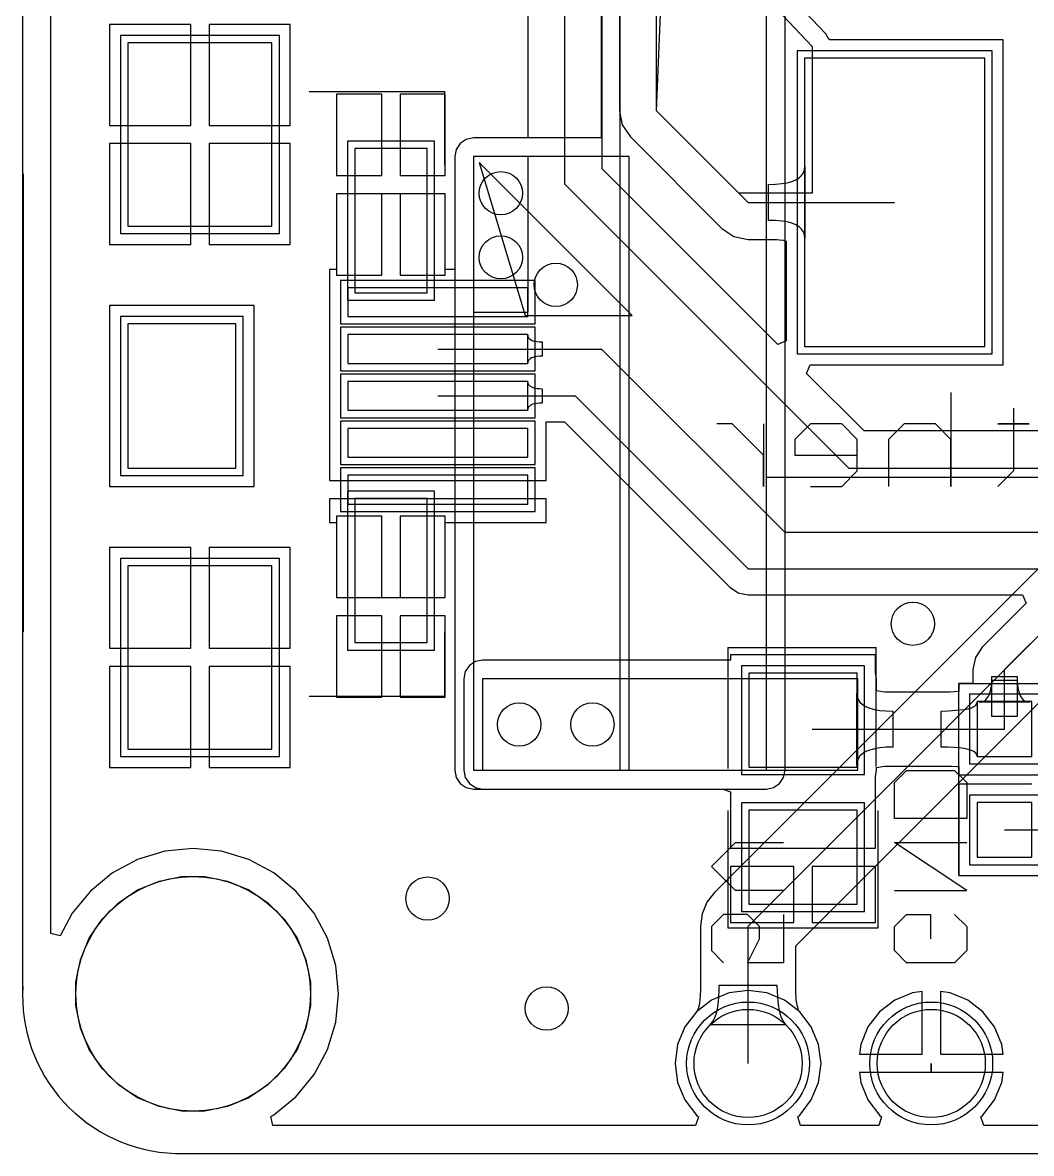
# Model space of a CAD drawing. Header units: millimetres. Extents: x 45 to 153, y 65 to 102.
# Drawn here: x 45.56 to 59.56, y 69.24 to 84.92 of the extents above; entities that cross this region are included whole.
import ezdxf

# ---------------------------------------------------------------- set-up
doc = ezdxf.new("R2010")
doc.units = ezdxf.units.MM
for name, color, linetype in [('BottomLayer', 5, 'Continuous'), ('BottomOverlay', 54, 'Continuous'), ('BottomSolder', 6, 'Continuous'), ('KeepOutLayer', 6, 'Continuous'), ('MultiLayer', 9, 'Continuous'), ('TopLayer', 1, 'Continuous'), ('TopOverlay', 2, 'Continuous'), ('TopPaste', 8, 'Continuous'), ('TopSolder', 216, 'Continuous')]:
    doc.layers.add(name, color=color, linetype=linetype)

# ---------------------------------------------------------------- blocks, each defined once
blk = doc.blocks.new('MICROUSB_5S_4')
at = {"layer": 'BottomLayer'}
for p, q in [((0.065, 3.65), (-2.475, 3.65)), ((-2.475, 3.65), (-2.475, 1.65)), ((0.065, 1.65), (0.065, 3.65)), ((7.315, 3.65), (4.775, 3.65)), ((4.775, 3.65), (4.775, 1.65)), ((7.315, 1.65), (7.315, 3.65)), ((-2.475, 1.65), (0.065, 1.65)), ((4.775, 1.65), (7.315, 1.65)), ((1, 0.5), (-1, 0.5)), ((-1, 0.5), (-1, -0.5)), ((1, -0.5), (1, 0.5)), ((5.85, 0.5), (3.85, 0.5)), ((3.85, 0.5), (3.85, -0.5)), ((5.85, -0.5), (5.85, 0.5)), ((-1, -0.5), (1, -0.5)), ((3.85, -0.5), (5.85, -0.5))]:
    blk.add_line(p, q, dxfattribs=at)
at = {"layer": 'MultiLayer'}
for p, q in [((0.065, 3.65), (-2.475, 3.65)), ((-2.475, 3.65), (-2.475, 1.65)), ((0.065, 1.65), (0.065, 3.65)), ((7.315, 3.65), (4.775, 3.65)), ((4.775, 3.65), (4.775, 1.65)), ((7.315, 1.65), (7.315, 3.65)), ((-2.475, 1.65), (0.065, 1.65)), ((4.775, 1.65), (7.315, 1.65)), ((1, 0.5), (-1, 0.5)), ((-1, 0.5), (-1, -0.5)), ((1, -0.5), (1, 0.5)), ((5.85, 0.5), (3.85, 0.5)), ((3.85, 0.5), (3.85, -0.5)), ((5.85, -0.5), (5.85, 0.5)), ((-1, -0.5), (1, -0.5)), ((3.85, -0.5), (5.85, -0.5))]:
    blk.add_line(p, q, dxfattribs=at)
at = {"layer": 'TopLayer'}
for p, q in [((0.065, 3.65), (-2.475, 3.65)), ((-2.475, 3.65), (-2.475, 1.65)), ((0.065, 1.65), (0.065, 3.65)), ((1.421, 3.65), (1.421, 2.15)), ((3.421, 3.65), (1.421, 3.65)), ((3.421, 2.15), (3.421, 3.65)), ((7.315, 3.65), (4.775, 3.65)), ((4.775, 3.65), (4.775, 1.65)), ((7.315, 1.65), (7.315, 3.65)), ((1.421, 2.15), (3.421, 2.15)), ((-2.475, 1.65), (0.065, 1.65)), ((4.775, 1.65), (7.315, 1.65)), ((1, 0.5), (-1, 0.5)), ((-1, 0.5), (-1, -0.5)), ((0.921, 0.6), (0.921, -1.9)), ((1.321, 0.6), (0.921, 0.6)), ((1, -0.5), (1, 0.5)), ((1.321, -1.9), (1.321, 0.6)), ((1.571, 0.6), (1.571, -1.9)), ((1.971, 0.6), (1.571, 0.6)), ((1.971, -1.9), (1.971, 0.6)), ((2.221, 0.6), (2.221, -1.9)), ((2.621, 0.6), (2.221, 0.6)), ((2.621, -1.9), (2.621, 0.6)), ((2.871, 0.6), (2.871, -1.9)), ((3.271, 0.6), (2.871, 0.6)), ((3.271, -1.9), (3.271, 0.6)), ((3.521, 0.6), (3.521, -1.9)), ((3.921, 0.6), (3.521, 0.6)), ((5.85, 0.5), (3.85, 0.5)), ((3.85, 0.5), (3.85, -0.5)), ((3.921, -1.9), (3.921, 0.6)), ((5.85, -0.5), (5.85, 0.5)), ((-1, -0.5), (1, -0.5)), ((3.85, -0.5), (5.85, -0.5)), ((0.921, -1.9), (1.321, -1.9)), ((1.571, -1.9), (1.971, -1.9)), ((2.221, -1.9), (2.621, -1.9)), ((2.871, -1.9), (3.271, -1.9)), ((3.521, -1.9), (3.921, -1.9))]:
    blk.add_line(p, q, dxfattribs=at)
at = {"layer": 'TopOverlay'}
for p, q in [((-0.852, 5.095), (5.498, 5.095)), ((-1.741, 1.133), (-1.741, -0.747)), ((6.641, 1.133), (6.641, -0.747)), ((-1.741, -0.747), (-0.852, -0.747)), ((5.625, -0.747), (6.641, -0.747))]:
    blk.add_line(p, q, dxfattribs=at)
at = {"layer": 'TopPaste'}
for p, q in [((1.421, 3.65), (1.421, 2.15)), ((3.421, 3.65), (1.421, 3.65)), ((3.421, 2.15), (3.421, 3.65)), ((1.421, 2.15), (3.421, 2.15)), ((0.921, 0.6), (0.921, -1.9)), ((1.321, 0.6), (0.921, 0.6)), ((1.321, -1.9), (1.321, 0.6)), ((1.571, 0.6), (1.571, -1.9)), ((1.971, 0.6), (1.571, 0.6)), ((1.971, -1.9), (1.971, 0.6)), ((2.221, 0.6), (2.221, -1.9)), ((2.621, 0.6), (2.221, 0.6)), ((2.621, -1.9), (2.621, 0.6)), ((2.871, 0.6), (2.871, -1.9)), ((3.271, 0.6), (2.871, 0.6)), ((3.271, -1.9), (3.271, 0.6)), ((3.521, 0.6), (3.521, -1.9)), ((3.921, 0.6), (3.521, 0.6)), ((3.921, -1.9), (3.921, 0.6)), ((0.921, -1.9), (1.321, -1.9)), ((1.571, -1.9), (1.971, -1.9)), ((2.221, -1.9), (2.621, -1.9)), ((2.871, -1.9), (3.271, -1.9)), ((3.521, -1.9), (3.921, -1.9))]:
    blk.add_line(p, q, dxfattribs=at)
at = {"layer": 'TopSolder'}
for p, q in [((0.167, 3.752), (-2.576, 3.752)), ((-2.576, 3.752), (-2.576, 1.548)), ((0.167, 1.548), (0.167, 3.752)), ((1.319, 3.752), (1.319, 2.048)), ((3.522, 3.752), (1.319, 3.752)), ((3.522, 2.048), (3.522, 3.752)), ((7.417, 3.752), (4.674, 3.752)), ((4.674, 3.752), (4.674, 1.548)), ((7.417, 1.548), (7.417, 3.752)), ((1.319, 2.048), (3.522, 2.048)), ((-2.576, 1.548), (0.167, 1.548)), ((4.674, 1.548), (7.417, 1.548)), ((0.819, 0.702), (0.819, -2.002)), ((1.422, 0.702), (0.819, 0.702)), ((1.422, -2.002), (1.422, 0.702)), ((1.469, 0.702), (1.469, -2.002)), ((2.072, 0.702), (1.469, 0.702)), ((2.072, -2.002), (2.072, 0.702)), ((2.119, 0.702), (2.119, -2.002)), ((2.722, 0.702), (2.119, 0.702)), ((2.722, -2.002), (2.722, 0.702)), ((2.769, 0.702), (2.769, -2.002)), ((3.372, 0.702), (2.769, 0.702)), ((3.372, -2.002), (3.372, 0.702)), ((3.419, 0.702), (3.419, -2.002)), ((4.022, 0.702), (3.419, 0.702)), ((4.022, -2.002), (4.022, 0.702)), ((1.102, 0.602), (-1.102, 0.602)), ((-1.102, 0.602), (-1.102, -0.602)), ((1.102, -0.602), (1.102, 0.602)), ((5.952, 0.602), (3.748, 0.602)), ((3.748, 0.602), (3.748, -0.602)), ((5.952, -0.602), (5.952, 0.602)), ((-1.102, -0.602), (1.102, -0.602)), ((3.748, -0.602), (5.952, -0.602)), ((0.819, -2.002), (1.422, -2.002)), ((1.469, -2.002), (2.072, -2.002)), ((2.119, -2.002), (2.722, -2.002)), ((2.769, -2.002), (3.372, -2.002)), ((3.419, -2.002), (4.022, -2.002))]:
    blk.add_line(p, q, dxfattribs=at)
blk = doc.blocks.new('R0603_18')
at = {"layer": 'TopLayer'}
for p, q in [((-1.079, 0.381), (-1.079, -0.381)), ((-0.317, 0.381), (-1.079, 0.381)), ((-0.317, -0.381), (-0.317, 0.381)), ((0.317, 0.381), (0.317, -0.381)), ((1.079, 0.381), (0.317, 0.381)), ((1.079, -0.381), (1.079, 0.381)), ((-1.079, -0.381), (-0.317, -0.381)), ((0.317, -0.381), (1.079, -0.381))]:
    blk.add_line(p, q, dxfattribs=at)
at = {"layer": 'TopOverlay'}
for p, q in [((-1.333, 0.635), (-1.333, -0.635)), ((-1.333, 0.635), (1.333, 0.635)), ((1.333, 0.635), (1.333, -0.635)), ((-1.333, -0.635), (1.333, -0.635))]:
    blk.add_line(p, q, dxfattribs=at)
at = {"layer": 'TopPaste'}
for p, q in [((-1.079, 0.381), (-1.079, -0.381)), ((-0.317, 0.381), (-1.079, 0.381)), ((-0.317, -0.381), (-0.317, 0.381)), ((0.317, 0.381), (0.317, -0.381)), ((1.079, 0.381), (0.317, 0.381)), ((1.079, -0.381), (1.079, 0.381)), ((-1.079, -0.381), (-0.317, -0.381)), ((0.317, -0.381), (1.079, -0.381))]:
    blk.add_line(p, q, dxfattribs=at)
at = {"layer": 'TopSolder'}
for p, q in [((-1.181, 0.483), (-1.181, -0.483)), ((-0.216, 0.483), (-1.181, 0.483)), ((-0.216, -0.483), (-0.216, 0.483)), ((0.216, 0.483), (0.216, -0.483)), ((1.181, 0.483), (0.216, 0.483)), ((1.181, -0.483), (1.181, 0.483)), ((-1.181, -0.483), (-0.216, -0.483)), ((0.216, -0.483), (1.181, -0.483))]:
    blk.add_line(p, q, dxfattribs=at)
blk = doc.blocks.new('HDR1X10_35')
at = {"layer": 'BottomLayer'}
for p, q in [((-0.75, 0.75), (-0.75, -0.75)), ((0.75, 0.75), (-0.75, 0.75)), ((0.75, -0.75), (0.75, 0.75)), ((-0.75, -0.75), (0.75, -0.75))]:
    blk.add_line(p, q, dxfattribs=at)
for centre in [(2.54, 0), (5.08, 0), (7.62, 0), (10.16, 0), (12.7, 0), (15.24, 0), (17.78, 0), (20.32, 0), (22.86, 0)]:
    blk.add_circle(centre, 0.75, dxfattribs=at)
at = {"layer": 'BottomSolder'}
for p, q in [((-0.852, 0.852), (-0.852, -0.852)), ((0.852, 0.852), (-0.852, 0.852)), ((0.852, -0.852), (0.852, 0.852)), ((-0.852, -0.852), (0.852, -0.852))]:
    blk.add_line(p, q, dxfattribs=at)
for centre in [(2.54, 0), (5.08, 0), (7.62, 0), (10.16, 0), (12.7, 0), (15.24, 0), (17.78, 0), (20.32, 0), (22.86, 0)]:
    blk.add_circle(centre, 0.852, dxfattribs=at)
at = {"layer": 'MultiLayer'}
for p, q in [((-0.75, 0.75), (-0.75, -0.75)), ((0.75, 0.75), (-0.75, 0.75)), ((0.75, -0.75), (0.75, 0.75)), ((-0.75, -0.75), (0.75, -0.75))]:
    blk.add_line(p, q, dxfattribs=at)
for centre in [(2.54, 0), (5.08, 0), (7.62, 0), (10.16, 0), (12.7, 0), (15.24, 0), (17.78, 0), (20.32, 0), (22.86, 0)]:
    blk.add_circle(centre, 0.75, dxfattribs=at)
at = {"layer": 'TopLayer'}
for p, q in [((-0.75, 0.75), (-0.75, -0.75)), ((0.75, 0.75), (-0.75, 0.75)), ((0.75, -0.75), (0.75, 0.75)), ((-0.75, -0.75), (0.75, -0.75))]:
    blk.add_line(p, q, dxfattribs=at)
for centre in [(2.54, 0), (5.08, 0), (7.62, 0), (10.16, 0), (12.7, 0), (15.24, 0), (17.78, 0), (20.32, 0), (22.86, 0)]:
    blk.add_circle(centre, 0.75, dxfattribs=at)
at = {"layer": 'TopSolder'}
for p, q in [((-0.852, 0.852), (-0.852, -0.852)), ((0.852, 0.852), (-0.852, 0.852)), ((0.852, -0.852), (0.852, 0.852)), ((-0.852, -0.852), (0.852, -0.852))]:
    blk.add_line(p, q, dxfattribs=at)
for centre in [(2.54, 0), (5.08, 0), (7.62, 0), (10.16, 0), (12.7, 0), (15.24, 0), (17.78, 0), (20.32, 0), (22.86, 0)]:
    blk.add_circle(centre, 0.852, dxfattribs=at)
blk = doc.blocks.new('INTRODUCTOR_1R0_42')
at = {"layer": 'TopLayer'}
for p, q in [((-1.25, 2), (-1.25, -2)), ((1.25, 2), (-1.25, 2)), ((1.25, -2), (1.25, 2)), ((3.45, 2), (3.45, -2)), ((5.95, 2), (3.45, 2)), ((5.95, -2), (5.95, 2)), ((-1.25, -2), (1.25, -2)), ((3.45, -2), (5.95, -2))]:
    blk.add_line(p, q, dxfattribs=at)
at = {"layer": 'TopOverlay'}
for p, q in [((-1.778, 3.81), (6.35, 3.81)), ((-1.778, -3.81), (-1.778, 3.81)), ((6.35, -3.81), (6.35, 3.81)), ((-1.778, -3.81), (6.35, -3.81))]:
    blk.add_line(p, q, dxfattribs=at)
at = {"layer": 'TopPaste'}
for p, q in [((-1.25, 2), (-1.25, -2)), ((1.25, 2), (-1.25, 2)), ((1.25, -2), (1.25, 2)), ((3.45, 2), (3.45, -2)), ((5.95, 2), (3.45, 2)), ((5.95, -2), (5.95, 2)), ((-1.25, -2), (1.25, -2)), ((3.45, -2), (5.95, -2))]:
    blk.add_line(p, q, dxfattribs=at)
at = {"layer": 'TopSolder'}
for p, q in [((-1.352, 2.102), (-1.352, -2.102)), ((1.352, 2.102), (-1.352, 2.102)), ((1.352, -2.102), (1.352, 2.102)), ((3.348, 2.102), (3.348, -2.102)), ((6.052, 2.102), (3.348, 2.102)), ((6.052, -2.102), (6.052, 2.102)), ((-1.352, -2.102), (1.352, -2.102)), ((3.348, -2.102), (6.052, -2.102))]:
    blk.add_line(p, q, dxfattribs=at)
blk = doc.blocks.new('C0805_51')
at = {"layer": 'TopLayer'}
for p, q in [((-0.3, 0.75), (-1.6, 0.75)), ((-1.6, 0.75), (-1.6, -0.75)), ((-0.3, -0.75), (-0.3, 0.75)), ((1.6, 0.75), (0.3, 0.75)), ((0.3, 0.75), (0.3, -0.75)), ((1.6, -0.75), (1.6, 0.75)), ((-1.6, -0.75), (-0.3, -0.75)), ((0.3, -0.75), (1.6, -0.75))]:
    blk.add_line(p, q, dxfattribs=at)
at = {"layer": 'TopOverlay'}
for p, q in [((-0.305, 1.041), (-1.93, 1.041)), ((-1.93, 1.041), (-1.93, -1.041)), ((1.956, 1.041), (0.279, 1.041)), ((1.956, 1.041), (1.956, -1.016)), ((-1.93, -1.041), (-0.305, -1.041)), ((0.305, -1.016), (1.956, -1.016))]:
    blk.add_line(p, q, dxfattribs=at)
at = {"layer": 'TopPaste'}
for p, q in [((-0.3, 0.75), (-1.6, 0.75)), ((-1.6, 0.75), (-1.6, -0.75)), ((-0.3, -0.75), (-0.3, 0.75)), ((1.6, 0.75), (0.3, 0.75)), ((0.3, 0.75), (0.3, -0.75)), ((1.6, -0.75), (1.6, 0.75)), ((-1.6, -0.75), (-0.3, -0.75)), ((0.3, -0.75), (1.6, -0.75))]:
    blk.add_line(p, q, dxfattribs=at)
at = {"layer": 'TopSolder'}
for p, q in [((-0.198, 0.852), (-1.702, 0.852)), ((-1.702, 0.852), (-1.702, -0.852)), ((-0.198, -0.852), (-0.198, 0.852)), ((1.702, 0.852), (0.198, 0.852)), ((0.198, 0.852), (0.198, -0.852)), ((1.702, -0.852), (1.702, 0.852)), ((-1.702, -0.852), (-0.198, -0.852)), ((0.198, -0.852), (1.702, -0.852))]:
    blk.add_line(p, q, dxfattribs=at)

msp = doc.modelspace()

# ---------------------------------------------------------------- linework, layer by layer
at = {"layer": 'BottomLayer'}
for p, q in [((45.956, 72.285), (45.956, 98.48)), ((53.589, 96.139), (53.589, 83.317)), ((53.848, 96.139), (53.848, 74.549)), ((55.88, 74.549), (55.88, 96.139)), ((56.139, 74.549), (56.139, 86.696)), ((47.896, 84.888), (46.769, 84.888)), ((46.769, 84.888), (46.769, 83.491)), ((47.896, 83.491), (47.896, 84.888)), ((49.277, 84.888), (48.15, 84.888)), ((48.15, 84.888), (48.15, 83.491)), ((49.277, 83.491), (49.277, 84.888)), ((50.546, 83.923), (49.919, 83.923)), ((49.919, 83.923), (49.919, 82.796)), ((50.546, 82.796), (50.546, 83.923)), ((51.427, 83.923), (50.8, 83.923)), ((50.8, 83.923), (50.8, 82.796)), ((51.427, 82.796), (51.427, 83.923)), ((46.769, 83.491), (47.896, 83.491)), ((48.15, 83.491), (49.277, 83.491)), ((51.717, 83.297), (51.633, 83.241)), ((51.816, 83.317), (51.717, 83.297)), ((53.589, 83.317), (51.816, 83.317)), ((47.896, 83.237), (46.769, 83.237)), ((46.769, 83.237), (46.769, 81.84)), ((47.896, 81.84), (47.896, 83.237)), ((49.277, 83.237), (48.15, 83.237)), ((48.15, 83.237), (48.15, 81.84)), ((49.277, 81.84), (49.277, 83.237)), ((51.577, 83.157), (51.557, 83.058)), ((51.633, 83.241), (51.577, 83.157)), ((51.557, 83.058), (51.557, 74.549)), ((51.816, 83.058), (51.816, 74.549)), ((53.975, 83.058), (51.816, 83.058)), ((53.975, 74.549), (53.975, 83.058)), ((49.919, 82.796), (50.546, 82.796)), ((50.8, 82.796), (51.427, 82.796)), ((50.546, 82.542), (49.919, 82.542)), ((49.919, 82.542), (49.919, 81.415)), ((50.546, 81.415), (50.546, 82.542)), ((51.427, 82.542), (50.8, 82.542)), ((50.8, 82.542), (50.8, 81.415)), ((51.427, 81.415), (51.427, 82.542)), ((46.769, 81.84), (47.896, 81.84)), ((48.15, 81.84), (49.277, 81.84)), ((49.919, 81.415), (50.546, 81.415)), ((50.8, 81.415), (51.427, 81.415)), ((60.748, 78.444), (55.16, 72.856)), ((50.546, 78.073), (49.919, 78.073)), ((49.919, 78.073), (49.919, 76.946)), ((50.546, 76.946), (50.546, 78.073)), ((51.427, 78.073), (50.8, 78.073)), ((50.8, 78.073), (50.8, 76.946)), ((51.427, 76.946), (51.427, 78.073)), ((55.626, 72.39), (61.214, 77.978)), ((47.896, 77.638), (46.769, 77.638)), ((46.769, 77.638), (46.769, 76.241)), ((47.896, 76.241), (47.896, 77.638)), ((49.277, 77.638), (48.15, 77.638)), ((48.15, 77.638), (48.15, 76.241)), ((49.277, 76.241), (49.277, 77.638)), ((56.286, 72.117), (61.487, 77.318)), ((49.919, 76.946), (50.546, 76.946)), ((50.8, 76.946), (51.427, 76.946)), ((50.546, 76.692), (49.919, 76.692)), ((49.919, 76.692), (49.919, 75.565)), ((50.546, 75.565), (50.546, 76.692)), ((51.427, 76.692), (50.8, 76.692)), ((50.8, 76.692), (50.8, 75.565)), ((51.427, 75.565), (51.427, 76.692)), ((46.769, 76.241), (47.896, 76.241)), ((48.15, 76.241), (49.277, 76.241)), ((47.896, 75.987), (46.769, 75.987)), ((46.769, 75.987), (46.769, 74.59)), ((47.896, 74.59), (47.896, 75.987)), ((49.277, 75.987), (48.15, 75.987)), ((48.15, 75.987), (48.15, 74.59)), ((49.277, 74.59), (49.277, 75.987)), ((49.919, 75.565), (50.546, 75.565)), ((50.8, 75.565), (51.427, 75.565)), ((46.769, 74.59), (47.896, 74.59)), ((48.15, 74.59), (49.277, 74.59)), ((51.557, 74.549), (51.577, 74.45)), ((51.816, 74.549), (53.975, 74.549)), ((53.848, 74.549), (55.88, 74.549)), ((56.119, 74.45), (56.139, 74.549)), ((51.577, 74.45), (51.633, 74.366)), ((51.633, 74.366), (51.717, 74.31)), ((51.717, 74.31), (51.816, 74.29)), ((55.88, 74.29), (55.979, 74.31)), ((55.979, 74.31), (56.063, 74.366)), ((56.063, 74.366), (56.119, 74.45)), ((51.816, 74.29), (55.88, 74.29)), ((47.536, 73.428), (47.158, 73.313)), ((47.93, 73.467), (47.536, 73.428)), ((48.323, 73.428), (47.93, 73.467)), ((48.701, 73.313), (48.323, 73.428)), ((47.158, 73.313), (46.81, 73.127)), ((49.05, 73.127), (48.701, 73.313)), ((46.81, 73.127), (46.504, 72.876)), ((49.356, 72.876), (49.05, 73.127)), ((46.504, 72.876), (46.253, 72.57)), ((49.606, 72.57), (49.356, 72.876)), ((55.16, 72.856), (55.055, 72.72)), ((55.055, 72.72), (54.989, 72.561)), ((46.253, 72.57), (46.083, 72.253)), ((49.793, 72.222), (49.606, 72.57)), ((54.989, 72.561), (54.966, 72.39)), ((46.083, 72.253), (45.956, 72.285)), ((54.966, 72.39), (54.966, 71.528)), ((55.626, 70.485), (55.626, 72.39)), ((49.907, 71.844), (49.793, 72.222)), ((56.286, 71.528), (56.286, 72.117)), ((49.946, 71.45), (49.907, 71.844)), ((54.966, 71.498), (54.957, 71.367)), ((54.966, 71.528), (54.966, 71.498)), ((55.215, 71.341), (55.225, 71.487)), ((55.225, 71.487), (55.226, 71.569)), ((55.226, 71.569), (56.026, 71.569)), ((56.026, 71.569), (56.027, 71.487)), ((56.027, 71.487), (56.037, 71.341)), ((56.286, 71.498), (56.286, 71.528)), ((56.295, 71.367), (56.286, 71.498)), ((49.907, 71.057), (49.946, 71.45)), ((54.957, 71.367), (54.95, 71.319)), ((55.206, 71.277), (55.215, 71.341)), ((56.037, 71.341), (56.046, 71.277)), ((56.302, 71.319), (56.295, 71.367)), ((57.66, 71.362), (57.45, 71.201)), ((57.904, 71.463), (57.66, 71.362)), ((58.039, 71.481), (57.904, 71.463)), ((58.039, 70.612), (58.039, 71.481)), ((58.428, 71.463), (58.293, 71.481)), ((58.293, 71.481), (58.293, 70.612)), ((58.672, 71.362), (58.428, 71.463)), ((58.882, 71.201), (58.672, 71.362)), ((54.91, 71.201), (54.749, 70.991)), ((54.919, 71.208), (54.91, 71.201)), ((54.925, 71.22), (54.919, 71.208)), ((54.933, 71.244), (54.925, 71.22)), ((54.942, 71.277), (54.933, 71.244)), ((54.95, 71.319), (54.942, 71.277)), ((55.181, 71.167), (55.195, 71.219)), ((55.195, 71.219), (55.206, 71.277)), ((56.046, 71.277), (56.057, 71.219)), ((56.057, 71.219), (56.071, 71.167)), ((56.31, 71.277), (56.302, 71.319)), ((56.319, 71.244), (56.31, 71.277)), ((56.327, 71.22), (56.319, 71.244)), ((56.333, 71.208), (56.327, 71.22)), ((56.342, 71.201), (56.333, 71.208)), ((56.503, 70.991), (56.342, 71.201)), ((57.45, 71.201), (57.289, 70.991)), ((59.043, 70.991), (58.882, 71.201)), ((49.793, 70.679), (49.907, 71.057)), ((55.101, 71.021), (55.125, 71.048)), ((56.151, 71.021), (55.101, 71.021)), ((55.125, 71.048), (55.146, 71.082)), ((55.146, 71.082), (55.165, 71.121)), ((55.165, 71.121), (55.181, 71.167)), ((56.071, 71.167), (56.087, 71.121)), ((56.087, 71.121), (56.106, 71.082)), ((56.106, 71.082), (56.127, 71.048)), ((56.127, 71.048), (56.151, 71.021)), ((54.749, 70.991), (54.648, 70.747)), ((56.604, 70.747), (56.503, 70.991)), ((57.289, 70.991), (57.188, 70.747)), ((59.144, 70.747), (59.043, 70.991)), ((54.648, 70.747), (54.613, 70.485)), ((56.639, 70.485), (56.604, 70.747)), ((57.188, 70.747), (57.17, 70.612)), ((59.162, 70.612), (59.144, 70.747)), ((49.606, 70.33), (49.793, 70.679)), ((57.17, 70.612), (58.039, 70.612)), ((58.293, 70.612), (59.162, 70.612)), ((54.613, 70.485), (54.648, 70.223)), ((56.604, 70.223), (56.639, 70.485)), ((49.356, 70.024), (49.606, 70.33)), ((58.166, 70.358), (57.17, 70.358)), ((57.17, 70.358), (57.188, 70.223)), ((59.162, 70.358), (58.166, 70.358)), ((59.144, 70.223), (59.162, 70.358)), ((54.648, 70.223), (54.749, 69.979)), ((56.503, 69.979), (56.604, 70.223)), ((57.188, 70.223), (57.289, 69.979)), ((59.043, 69.979), (59.144, 70.223)), ((49.05, 69.774), (49.356, 70.024)), ((54.749, 69.979), (54.91, 69.769)), ((56.342, 69.769), (56.503, 69.979)), ((57.289, 69.979), (57.45, 69.769)), ((58.882, 69.769), (59.043, 69.979)), ((49.006, 69.75), (49.05, 69.774)), ((54.91, 69.769), (54.938, 69.747)), ((56.314, 69.747), (56.342, 69.769)), ((57.45, 69.769), (57.478, 69.747)), ((58.854, 69.747), (58.882, 69.769)), ((49.037, 69.627), (49.006, 69.75)), ((54.898, 69.627), (49.037, 69.627)), ((54.938, 69.747), (54.898, 69.627)), ((56.354, 69.627), (56.314, 69.747)), ((57.438, 69.627), (56.354, 69.627)), ((57.478, 69.747), (57.438, 69.627)), ((58.894, 69.627), (58.854, 69.747)), ((59.978, 69.627), (58.894, 69.627))]:
    msp.add_line(p, q, dxfattribs=at)
for centre in [(52.197, 82.55), (52.197, 81.661), (52.959, 81.28), (57.912, 76.581), (52.451, 75.184), (53.467, 75.184), (51.181, 72.771), (52.832, 71.247)]:
    msp.add_circle(centre, 0.3, dxfattribs=at)
at = {"layer": 'BottomOverlay'}
for p, q in [((58.44, 79.786), (58.44, 78.486)), ((59.306, 79.569), (59.306, 79.352)), ((55.407, 79.352), (55.191, 79.352)), ((55.624, 79.136), (55.407, 79.352)), ((55.841, 79.352), (55.841, 78.486)), ((56.49, 79.352), (56.274, 79.136)), ((56.924, 79.352), (56.49, 79.352)), ((57.14, 79.136), (56.924, 79.352)), ((57.79, 79.352), (57.573, 79.136)), ((58.223, 79.352), (57.79, 79.352)), ((58.44, 79.136), (58.223, 79.352)), ((59.523, 79.352), (59.09, 79.352)), ((59.09, 79.352), (59.306, 79.352)), ((59.306, 79.352), (59.523, 79.352)), ((59.306, 79.352), (59.306, 78.703)), ((55.841, 78.919), (55.624, 79.136)), ((56.274, 79.136), (56.274, 78.919)), ((57.14, 78.703), (57.14, 79.136)), ((57.573, 79.136), (57.573, 78.486)), ((58.44, 78.486), (58.44, 79.136)), ((55.841, 78.486), (55.841, 78.919)), ((56.274, 78.919), (57.14, 78.919)), ((56.924, 78.486), (57.14, 78.703)), ((59.306, 78.703), (59.09, 78.486)), ((56.49, 78.486), (56.924, 78.486)), ((57.658, 74.381), (57.825, 74.548)), ((57.825, 74.548), (58.491, 74.548)), ((58.491, 74.548), (58.658, 74.381)), ((57.658, 73.881), (57.658, 74.381)), ((58.658, 74.381), (58.658, 73.881)), ((58.658, 73.881), (57.658, 73.881)), ((55.118, 73.215), (55.451, 73.548)), ((55.451, 73.548), (56.118, 73.548)), ((58.658, 72.882), (57.658, 73.548)), ((57.658, 73.548), (58.658, 73.548)), ((55.451, 72.882), (55.118, 73.215)), ((56.118, 72.882), (55.451, 72.882)), ((57.658, 72.882), (58.658, 72.882)), ((55.285, 72.548), (55.118, 72.382)), ((55.618, 72.548), (55.285, 72.548)), ((55.784, 72.382), (55.618, 72.548)), ((56.118, 72.548), (56.118, 71.882)), ((57.658, 72.382), (57.825, 72.548)), ((57.825, 72.548), (58.158, 72.548)), ((58.158, 72.548), (58.158, 72.215)), ((58.491, 72.548), (58.658, 72.382)), ((55.118, 72.382), (55.118, 72.049)), ((55.784, 72.215), (55.784, 72.382)), ((57.658, 72.049), (57.658, 72.382)), ((58.658, 72.382), (58.658, 72.049)), ((55.618, 71.882), (55.784, 72.215)), ((55.118, 72.049), (55.285, 71.882)), ((57.825, 71.882), (57.658, 72.049)), ((58.658, 72.049), (58.491, 71.882)), ((56.118, 71.882), (55.618, 71.882)), ((58.491, 71.882), (57.825, 71.882))]:
    msp.add_line(p, q, dxfattribs=at)
at = {"layer": 'KeepOutLayer'}
for p, q in [((45.568, 71.399), (45.568, 99.387)), ((47.678, 69.238), (61.468, 69.238))]:
    msp.add_line(p, q, dxfattribs=at)
msp.add_circle((47.93, 71.45), 1.626, dxfattribs=at)
msp.add_arc((47.752, 71.425), 2.188, 176.6822, 268.0694, dxfattribs=at)
at = {"layer": 'MultiLayer'}
for p, q in [((47.456, 73.013), (47.77, 73.076)), ((47.77, 73.076), (47.93, 73.076)), ((47.93, 73.076), (48.09, 73.076)), ((48.09, 73.076), (48.404, 73.013)), ((47.16, 72.891), (47.456, 73.013)), ((48.404, 73.013), (48.7, 72.891)), ((46.894, 72.713), (47.16, 72.891)), ((48.7, 72.891), (48.966, 72.713)), ((46.667, 72.486), (46.894, 72.713)), ((48.966, 72.713), (49.192, 72.486)), ((46.489, 72.22), (46.667, 72.486)), ((49.192, 72.486), (49.37, 72.22)), ((46.367, 71.924), (46.489, 72.22)), ((49.37, 72.22), (49.493, 71.924)), ((46.304, 71.61), (46.367, 71.924)), ((49.493, 71.924), (49.555, 71.61)), ((46.304, 71.45), (46.304, 71.61)), ((49.555, 71.61), (49.555, 71.45)), ((46.304, 71.29), (46.304, 71.45)), ((49.555, 71.45), (49.555, 71.29)), ((46.367, 70.976), (46.304, 71.29)), ((49.555, 71.29), (49.493, 70.976)), ((46.489, 70.68), (46.367, 70.976)), ((49.493, 70.976), (49.37, 70.68)), ((46.667, 70.414), (46.489, 70.68)), ((49.37, 70.68), (49.192, 70.414)), ((46.894, 70.188), (46.667, 70.414)), ((49.192, 70.414), (48.966, 70.188)), ((47.16, 70.01), (46.894, 70.188)), ((48.966, 70.188), (48.7, 70.01)), ((47.456, 69.887), (47.16, 70.01)), ((48.7, 70.01), (48.404, 69.887)), ((47.77, 69.825), (47.456, 69.887)), ((47.93, 69.825), (47.77, 69.825)), ((47.93, 69.825), (47.93, 69.825)), ((48.09, 69.825), (47.93, 69.825)), ((48.404, 69.887), (48.09, 69.825))]:
    msp.add_line(p, q, dxfattribs=at)
for centre in [(52.197, 82.55), (52.197, 81.661), (52.959, 81.28), (57.912, 76.581), (52.451, 75.184), (53.467, 75.184), (51.181, 72.771), (52.832, 71.247)]:
    msp.add_circle(centre, 0.3, dxfattribs=at)
at = {"layer": 'TopLayer'}
for p, q in [((53.086, 82.677), (53.086, 88.059)), ((54.356, 83.693), (54.356, 88.059)), ((45.956, 72.285), (45.956, 87.122)), ((52.572, 86.72), (52.572, 83.317)), ((53.6, 82.89), (53.6, 86.795)), ((53.842, 86.72), (53.842, 83.693)), ((54.356, 83.693), (54.483, 86.741)), ((54.483, 86.741), (56.515, 84.582)), ((56.704, 84.759), (54.898, 86.678)), ((47.896, 84.888), (46.769, 84.888)), ((46.769, 84.888), (46.769, 83.491)), ((47.896, 83.491), (47.896, 84.888)), ((49.277, 84.888), (48.15, 84.888)), ((48.15, 84.888), (48.15, 83.491)), ((49.277, 83.491), (49.277, 84.888)), ((56.728, 84.72), (56.704, 84.759)), ((56.754, 84.681), (56.728, 84.72)), ((56.755, 84.677), (56.754, 84.681)), ((59.162, 84.677), (56.755, 84.677)), ((56.755, 84.677), (56.755, 84.677)), ((59.162, 80.169), (59.162, 84.677)), ((56.515, 84.582), (56.515, 82.55)), ((50.546, 83.923), (49.919, 83.923)), ((49.919, 83.923), (49.919, 82.796)), ((50.546, 82.796), (50.546, 83.923)), ((51.427, 83.923), (50.8, 83.923)), ((50.8, 83.923), (50.8, 82.796)), ((51.427, 82.796), (51.427, 83.923)), ((53.842, 83.693), (53.881, 83.496)), ((54.356, 83.693), (55.626, 82.423)), ((55.499, 82.55), (54.356, 83.693)), ((46.769, 83.491), (47.896, 83.491)), ((48.15, 83.491), (49.277, 83.491)), ((53.881, 83.496), (53.993, 83.33)), ((51.717, 83.297), (51.633, 83.241)), ((51.816, 83.317), (51.717, 83.297)), ((52.572, 83.317), (51.816, 83.317)), ((53.993, 83.33), (55.263, 82.06)), ((47.896, 83.237), (46.769, 83.237)), ((46.769, 83.237), (46.769, 81.84)), ((47.896, 81.84), (47.896, 83.237)), ((49.277, 83.237), (48.15, 83.237)), ((48.15, 83.237), (48.15, 81.84)), ((49.277, 81.84), (49.277, 83.237)), ((51.577, 83.157), (51.557, 83.058)), ((51.633, 83.241), (51.577, 83.157)), ((51.557, 83.058), (51.557, 81.494)), ((51.816, 83.058), (51.816, 80.899)), ((52.578, 83.058), (51.816, 83.058)), ((51.898, 82.976), (52.534, 80.854)), ((54.02, 80.854), (51.898, 82.976)), ((52.578, 80.899), (52.578, 83.058)), ((49.919, 82.796), (50.546, 82.796)), ((50.8, 82.796), (51.427, 82.796)), ((56.037, 80.453), (53.6, 82.89)), ((56.334, 82.763), (56.369, 82.795)), ((56.369, 82.795), (56.394, 82.833)), ((56.394, 82.833), (56.409, 82.875)), ((56.409, 82.875), (56.414, 82.923)), ((56.414, 82.923), (56.414, 81.923)), ((53.086, 82.677), (57.023, 78.74)), ((55.911, 82.673), (56.007, 82.675)), ((55.911, 82.173), (55.911, 82.673)), ((56.007, 82.675), (56.092, 82.683)), ((56.092, 82.683), (56.168, 82.695)), ((56.168, 82.695), (56.233, 82.713)), ((56.233, 82.713), (56.288, 82.735)), ((56.288, 82.735), (56.334, 82.763)), ((50.673, 82.542), (49.919, 82.542)), ((49.919, 82.542), (49.919, 81.494)), ((51.427, 82.542), (50.673, 82.542)), ((51.427, 81.494), (51.427, 82.542)), ((56.515, 82.55), (55.499, 82.55)), ((55.626, 82.423), (57.658, 82.423)), ((56.007, 82.171), (55.911, 82.173)), ((56.092, 82.163), (56.007, 82.171)), ((56.168, 82.151), (56.092, 82.163)), ((56.233, 82.133), (56.168, 82.151)), ((55.263, 82.06), (55.429, 81.948)), ((56.288, 82.111), (56.233, 82.133)), ((56.334, 82.083), (56.288, 82.111)), ((56.369, 82.051), (56.334, 82.083)), ((56.394, 82.013), (56.369, 82.051)), ((56.409, 81.971), (56.394, 82.013)), ((46.769, 81.84), (47.896, 81.84)), ((48.15, 81.84), (49.277, 81.84)), ((55.429, 81.948), (55.626, 81.909)), ((55.626, 81.909), (56.023, 81.909)), ((56.023, 81.909), (56.06, 81.906)), ((56.06, 81.906), (56.113, 81.897)), ((56.113, 81.897), (56.15, 81.887)), ((56.15, 81.887), (56.154, 81.886)), ((56.154, 81.886), (56.154, 80.502)), ((56.414, 81.923), (56.409, 81.971)), ((49.919, 81.494), (49.819, 81.494)), ((49.819, 81.494), (49.819, 80.586)), ((51.557, 81.494), (51.427, 81.494)), ((48.777, 80.994), (46.769, 80.994)), ((46.769, 80.994), (46.769, 78.486)), ((48.777, 78.486), (48.777, 80.994)), ((51.816, 80.899), (52.578, 80.899)), ((52.534, 80.854), (54.02, 80.854)), ((49.819, 80.586), (49.819, 79.936)), ((52.57, 80.193), (52.57, 80.587)), ((52.57, 80.587), (52.572, 80.568)), ((52.572, 80.568), (52.578, 80.552)), ((52.578, 80.552), (52.588, 80.537)), ((52.588, 80.537), (52.602, 80.525)), ((52.602, 80.525), (52.62, 80.514)), ((52.62, 80.514), (52.642, 80.505)), ((52.642, 80.505), (52.668, 80.499)), ((52.668, 80.499), (52.698, 80.494)), ((52.698, 80.494), (52.732, 80.491)), ((52.732, 80.491), (52.77, 80.49)), ((52.77, 80.49), (52.77, 80.29)), ((56.154, 80.502), (56.037, 80.453)), ((51.323, 80.39), (53.595, 80.39)), ((52.62, 80.266), (52.602, 80.255)), ((52.642, 80.274), (52.62, 80.266)), ((52.668, 80.281), (52.642, 80.274)), ((52.698, 80.286), (52.668, 80.281)), ((52.732, 80.289), (52.698, 80.286)), ((52.77, 80.29), (52.732, 80.289)), ((53.595, 80.39), (56.134, 77.851)), ((52.572, 80.211), (52.57, 80.193)), ((52.578, 80.228), (52.572, 80.211)), ((52.588, 80.242), (52.578, 80.228)), ((52.602, 80.255), (52.588, 80.242)), ((56.438, 80.052), (56.487, 80.169)), ((56.487, 80.169), (59.162, 80.169)), ((57.236, 79.254), (56.438, 80.052)), ((49.819, 79.936), (49.819, 79.286)), ((52.57, 79.543), (52.57, 79.937)), ((52.57, 79.937), (52.572, 79.918)), ((52.572, 79.918), (52.578, 79.902)), ((52.578, 79.902), (52.588, 79.887)), ((52.588, 79.887), (52.602, 79.875)), ((52.602, 79.875), (52.62, 79.864)), ((52.62, 79.864), (52.642, 79.855)), ((52.642, 79.855), (52.668, 79.849)), ((52.668, 79.849), (52.698, 79.844)), ((52.698, 79.844), (52.732, 79.841)), ((52.732, 79.841), (52.77, 79.84)), ((52.77, 79.84), (52.77, 79.64)), ((51.323, 79.74), (53.229, 79.74)), ((52.732, 79.639), (52.698, 79.636)), ((52.77, 79.64), (52.732, 79.639)), ((53.229, 79.74), (55.626, 77.343)), ((52.572, 79.561), (52.57, 79.543)), ((52.578, 79.578), (52.572, 79.561)), ((52.588, 79.592), (52.578, 79.578)), ((52.602, 79.605), (52.588, 79.592)), ((52.62, 79.616), (52.602, 79.605)), ((52.642, 79.624), (52.62, 79.616)), ((52.668, 79.631), (52.642, 79.624)), ((52.698, 79.636), (52.668, 79.631)), ((52.827, 78.636), (52.827, 79.379)), ((52.827, 79.379), (53.08, 79.379)), ((53.08, 79.379), (55.371, 77.088)), ((49.819, 79.286), (49.819, 78.636)), ((64.684, 79.254), (57.236, 79.254)), ((57.023, 78.74), (64.897, 78.74)), ((49.819, 78.636), (49.819, 78.567)), ((49.819, 78.567), (51.323, 78.567)), ((51.323, 78.567), (52.827, 78.567)), ((52.827, 78.567), (52.827, 78.636)), ((46.769, 78.486), (48.777, 78.486)), ((51.323, 78.313), (49.819, 78.313)), ((49.819, 78.313), (49.819, 77.986)), ((52.827, 78.313), (51.323, 78.313)), ((52.827, 77.986), (52.827, 78.313)), ((49.819, 77.986), (49.919, 77.986)), ((49.919, 77.986), (49.919, 76.946)), ((51.427, 76.946), (51.427, 77.986)), ((51.427, 77.986), (52.827, 77.986)), ((56.134, 77.851), (67.056, 77.851)), ((47.896, 77.638), (46.769, 77.638)), ((46.769, 77.638), (46.769, 76.241)), ((47.896, 76.241), (47.896, 77.638)), ((49.277, 77.638), (48.15, 77.638)), ((48.15, 77.638), (48.15, 76.241)), ((49.277, 76.241), (49.277, 77.638)), ((55.626, 77.343), (67.818, 77.343)), ((55.371, 77.088), (55.488, 77.01)), ((55.488, 77.01), (55.626, 76.982)), ((55.626, 76.982), (59.434, 76.982)), ((59.434, 76.982), (59.482, 76.865)), ((49.919, 76.946), (50.673, 76.946)), ((50.673, 76.946), (51.427, 76.946)), ((59.482, 76.865), (58.873, 76.255)), ((50.546, 76.692), (49.919, 76.692)), ((49.919, 76.692), (49.919, 75.565)), ((50.546, 75.565), (50.546, 76.692)), ((51.427, 76.692), (50.8, 76.692)), ((50.8, 76.692), (50.8, 75.565)), ((51.427, 75.565), (51.427, 76.692)), ((59.182, 75.946), (59.944, 76.708)), ((46.769, 76.241), (47.896, 76.241)), ((48.15, 76.241), (49.277, 76.241)), ((58.873, 76.255), (58.778, 76.113)), ((51.844, 76.058), (51.76, 76.002)), ((51.943, 76.078), (51.844, 76.058)), ((55.384, 76.078), (51.943, 76.078)), ((57.392, 76.149), (55.384, 76.149)), ((55.384, 76.149), (55.384, 76.078)), ((57.392, 75.904), (57.392, 76.149)), ((58.778, 76.113), (58.745, 75.946)), ((47.896, 75.987), (46.769, 75.987)), ((46.769, 75.987), (46.769, 74.59)), ((47.896, 74.59), (47.896, 75.987)), ((49.277, 75.987), (48.15, 75.987)), ((48.15, 75.987), (48.15, 74.59)), ((49.277, 74.59), (49.277, 75.987)), ((51.704, 75.918), (51.684, 75.819)), ((51.76, 76.002), (51.704, 75.918)), ((57.409, 75.819), (57.392, 75.904)), ((58.745, 75.946), (58.745, 75.773)), ((59.182, 75.12), (59.182, 75.946)), ((51.684, 75.819), (51.684, 74.549)), ((51.943, 75.819), (51.943, 74.549)), ((57.15, 75.819), (51.943, 75.819)), ((57.15, 74.549), (57.15, 75.819)), ((57.409, 75.653), (57.409, 75.819)), ((58.743, 75.755), (58.547, 75.755)), ((58.547, 75.755), (58.547, 75.644)), ((58.745, 75.773), (58.743, 75.755)), ((58.991, 75.668), (59, 75.721)), ((59, 75.721), (59.005, 75.781)), ((59.005, 75.781), (59.007, 75.848)), ((59.006, 75.378), (59.007, 75.799)), ((59.007, 75.848), (59.357, 75.848)), ((59.007, 75.799), (59.357, 75.799)), ((59.357, 75.848), (59.359, 75.781)), ((59.357, 75.799), (59.359, 75.297)), ((59.359, 75.781), (59.364, 75.721)), ((59.364, 75.721), (59.373, 75.668)), ((49.919, 75.565), (50.546, 75.565)), ((50.8, 75.565), (51.427, 75.565)), ((57.132, 74.62), (57.132, 75.62)), ((57.132, 75.62), (57.137, 75.573)), ((57.137, 75.573), (57.152, 75.53)), ((57.433, 75.646), (57.409, 75.653)), ((57.486, 75.638), (57.433, 75.646)), ((57.523, 75.634), (57.486, 75.638)), ((58.43, 75.634), (57.523, 75.634)), ((58.547, 75.644), (58.43, 75.634)), ((58.944, 75.552), (58.963, 75.584)), ((58.963, 75.584), (58.979, 75.622)), ((58.979, 75.622), (58.991, 75.668)), ((59.373, 75.668), (59.385, 75.622)), ((59.385, 75.622), (59.401, 75.584)), ((59.401, 75.584), (59.42, 75.552)), ((57.152, 75.53), (57.177, 75.493)), ((57.177, 75.493), (57.212, 75.46)), ((57.212, 75.46), (57.258, 75.433)), ((57.258, 75.433), (57.313, 75.41)), ((57.313, 75.41), (57.378, 75.393)), ((58.679, 75.402), (58.724, 75.417)), ((58.724, 75.417), (58.759, 75.433)), ((58.759, 75.433), (58.784, 75.452)), ((58.784, 75.452), (58.799, 75.474)), ((58.799, 75.474), (58.804, 75.498)), ((58.804, 75.498), (58.804, 74.743)), ((58.832, 75.495), (58.865, 75.499)), ((59.532, 75.495), (58.832, 75.495)), ((58.865, 75.499), (58.895, 75.51)), ((58.895, 75.51), (58.921, 75.527)), ((58.921, 75.527), (58.944, 75.552)), ((59.42, 75.552), (59.443, 75.527)), ((59.443, 75.527), (59.469, 75.51)), ((59.469, 75.51), (59.499, 75.499)), ((59.499, 75.499), (59.532, 75.495)), ((57.378, 75.393), (57.454, 75.38)), ((57.454, 75.38), (57.539, 75.373)), ((57.539, 75.373), (57.635, 75.37)), ((57.635, 75.37), (57.635, 74.87)), ((58.304, 75.37), (58.399, 75.372)), ((58.304, 74.87), (58.304, 75.37)), ((58.399, 75.372), (58.624, 75.391)), ((58.624, 75.391), (58.679, 75.402)), ((59.005, 75.303), (59.006, 75.378)), ((59.005, 75.297), (59.005, 75.303)), ((59.359, 75.297), (59.005, 75.297)), ((56.513, 75.12), (59.182, 75.12)), ((57.212, 74.78), (57.177, 74.748)), ((57.258, 74.808), (57.212, 74.78)), ((57.313, 74.83), (57.258, 74.808)), ((57.378, 74.848), (57.313, 74.83)), ((57.454, 74.86), (57.378, 74.848)), ((57.539, 74.868), (57.454, 74.86)), ((57.635, 74.87), (57.539, 74.868)), ((58.399, 74.869), (58.304, 74.87)), ((58.559, 74.859), (58.399, 74.869)), ((58.624, 74.85), (58.559, 74.859)), ((58.679, 74.839), (58.624, 74.85)), ((58.724, 74.824), (58.679, 74.839)), ((58.759, 74.808), (58.724, 74.824)), ((58.784, 74.789), (58.759, 74.808)), ((58.799, 74.767), (58.784, 74.789)), ((57.137, 74.668), (57.132, 74.62)), ((57.152, 74.71), (57.137, 74.668)), ((57.177, 74.748), (57.152, 74.71)), ((58.804, 74.743), (58.799, 74.767)), ((46.769, 74.59), (47.896, 74.59)), ((48.15, 74.59), (49.277, 74.59)), ((51.684, 74.549), (51.704, 74.45)), ((51.943, 74.549), (57.15, 74.549)), ((57.392, 74.464), (57.409, 74.549)), ((57.409, 74.588), (57.433, 74.595)), ((57.409, 74.549), (57.409, 74.588)), ((57.433, 74.595), (57.486, 74.603)), ((57.486, 74.603), (57.523, 74.607)), ((57.523, 74.607), (58.447, 74.607)), ((58.447, 74.607), (58.533, 74.601)), ((58.533, 74.601), (58.547, 74.599)), ((58.547, 74.599), (58.547, 74.485)), ((58.547, 74.485), (58.794, 74.485)), ((58.794, 74.485), (58.804, 74.484)), ((58.804, 74.484), (58.814, 74.485)), ((58.814, 74.485), (59.817, 74.485)), ((51.704, 74.45), (51.76, 74.366)), ((51.76, 74.366), (51.844, 74.31)), ((51.844, 74.31), (51.943, 74.29)), ((57.392, 74.376), (57.392, 74.464)), ((57.392, 74.341), (57.392, 74.376)), ((57.392, 74.249), (57.392, 74.341)), ((59.55, 74.359), (58.547, 74.359)), ((58.547, 74.359), (58.547, 73.089)), ((59.56, 74.36), (59.55, 74.359)), ((51.943, 74.29), (55.274, 74.29)), ((55.274, 74.29), (55.384, 74.249)), ((55.384, 74.249), (55.384, 74.163)), ((55.384, 74.163), (55.384, 73.472)), ((57.392, 74.214), (57.392, 74.249)), ((57.392, 73.472), (57.392, 74.214)), ((59.182, 73.724), (61.724, 73.724)), ((47.536, 73.428), (47.158, 73.313)), ((47.93, 73.467), (47.536, 73.428)), ((48.323, 73.428), (47.93, 73.467)), ((48.701, 73.313), (48.323, 73.428)), ((55.384, 73.472), (56.388, 73.472)), ((56.388, 73.472), (57.392, 73.472)), ((47.158, 73.313), (46.81, 73.127)), ((49.05, 73.127), (48.701, 73.313)), ((56.261, 73.218), (55.384, 73.218)), ((55.384, 73.218), (55.384, 72.441)), ((56.261, 72.441), (56.261, 73.218)), ((57.392, 73.218), (56.515, 73.218)), ((56.515, 73.218), (56.515, 72.441)), ((57.392, 72.441), (57.392, 73.218)), ((46.81, 73.127), (46.504, 72.876)), ((49.356, 72.876), (49.05, 73.127)), ((58.547, 73.089), (59.55, 73.089)), ((59.55, 73.089), (59.56, 73.087)), ((46.504, 72.876), (46.253, 72.57)), ((49.606, 72.57), (49.356, 72.876)), ((46.253, 72.57), (46.083, 72.253)), ((49.793, 72.222), (49.606, 72.57)), ((55.384, 72.441), (56.261, 72.441)), ((56.515, 72.441), (57.392, 72.441)), ((46.083, 72.253), (45.956, 72.285)), ((49.907, 71.844), (49.793, 72.222)), ((49.946, 71.45), (49.907, 71.844)), ((55.626, 71.498), (55.364, 71.463)), ((55.888, 71.463), (55.626, 71.498)), ((49.907, 71.057), (49.946, 71.45)), ((55.12, 71.362), (54.91, 71.201)), ((55.364, 71.463), (55.12, 71.362)), ((56.132, 71.362), (55.888, 71.463)), ((56.342, 71.201), (56.132, 71.362)), ((57.66, 71.362), (57.45, 71.201)), ((57.904, 71.463), (57.66, 71.362)), ((58.039, 71.481), (57.904, 71.463)), ((58.039, 70.612), (58.039, 71.481)), ((58.428, 71.463), (58.293, 71.481)), ((58.293, 71.481), (58.293, 70.612)), ((58.672, 71.362), (58.428, 71.463)), ((58.882, 71.201), (58.672, 71.362)), ((54.91, 71.201), (54.749, 70.991)), ((56.503, 70.991), (56.342, 71.201)), ((57.45, 71.201), (57.289, 70.991)), ((59.043, 70.991), (58.882, 71.201)), ((49.793, 70.679), (49.907, 71.057)), ((54.749, 70.991), (54.648, 70.747)), ((56.604, 70.747), (56.503, 70.991)), ((57.289, 70.991), (57.188, 70.747)), ((59.144, 70.747), (59.043, 70.991)), ((54.648, 70.747), (54.613, 70.485)), ((56.639, 70.485), (56.604, 70.747)), ((57.188, 70.747), (57.17, 70.612)), ((59.162, 70.612), (59.144, 70.747)), ((49.606, 70.33), (49.793, 70.679)), ((57.17, 70.612), (58.039, 70.612)), ((58.293, 70.612), (59.162, 70.612)), ((54.613, 70.485), (54.648, 70.223)), ((56.604, 70.223), (56.639, 70.485)), ((58.166, 70.358), (58.166, 70.485)), ((58.166, 70.485), (58.166, 70.485)), ((58.166, 70.485), (58.166, 70.358)), ((49.356, 70.024), (49.606, 70.33)), ((58.166, 70.358), (57.17, 70.358)), ((57.17, 70.358), (57.188, 70.223)), ((59.162, 70.358), (58.166, 70.358)), ((59.144, 70.223), (59.162, 70.358)), ((54.648, 70.223), (54.749, 69.979)), ((56.503, 69.979), (56.604, 70.223)), ((57.188, 70.223), (57.289, 69.979)), ((59.043, 69.979), (59.144, 70.223)), ((49.05, 69.774), (49.356, 70.024)), ((54.749, 69.979), (54.91, 69.769)), ((56.342, 69.769), (56.503, 69.979)), ((57.289, 69.979), (57.45, 69.769)), ((58.882, 69.769), (59.043, 69.979)), ((49.006, 69.75), (49.05, 69.774)), ((54.91, 69.769), (54.938, 69.747)), ((56.314, 69.747), (56.342, 69.769)), ((57.45, 69.769), (57.478, 69.747)), ((58.854, 69.747), (58.882, 69.769)), ((49.037, 69.627), (49.006, 69.75)), ((54.898, 69.627), (49.037, 69.627)), ((54.938, 69.747), (54.898, 69.627)), ((56.354, 69.627), (56.314, 69.747)), ((57.438, 69.627), (56.354, 69.627)), ((57.478, 69.747), (57.438, 69.627)), ((58.894, 69.627), (58.854, 69.747)), ((59.978, 69.627), (58.894, 69.627))]:
    msp.add_line(p, q, dxfattribs=at)
for centre in [(52.197, 82.55), (52.197, 81.661), (52.959, 81.28), (57.912, 76.581), (52.451, 75.184), (53.467, 75.184), (51.181, 72.771), (52.832, 71.247)]:
    msp.add_circle(centre, 0.3, dxfattribs=at)

# ---------------------------------------------------------------- block references
for name, p, rotation in [('INTRODUCTOR_1R0_42', (57.658, 82.423), 360), ('MICROUSB_5S_4', (50.673, 77.319), 90), ('C0805_51', (56.388, 74.295), 90), ('R0603_18', (59.182, 74.422), 90), ('HDR1X10_35', (78.486, 70.485), 180)]:
    msp.add_blockref(name, p, dxfattribs=dict(rotation=rotation))

doc.saveas('drawing.dxf')
